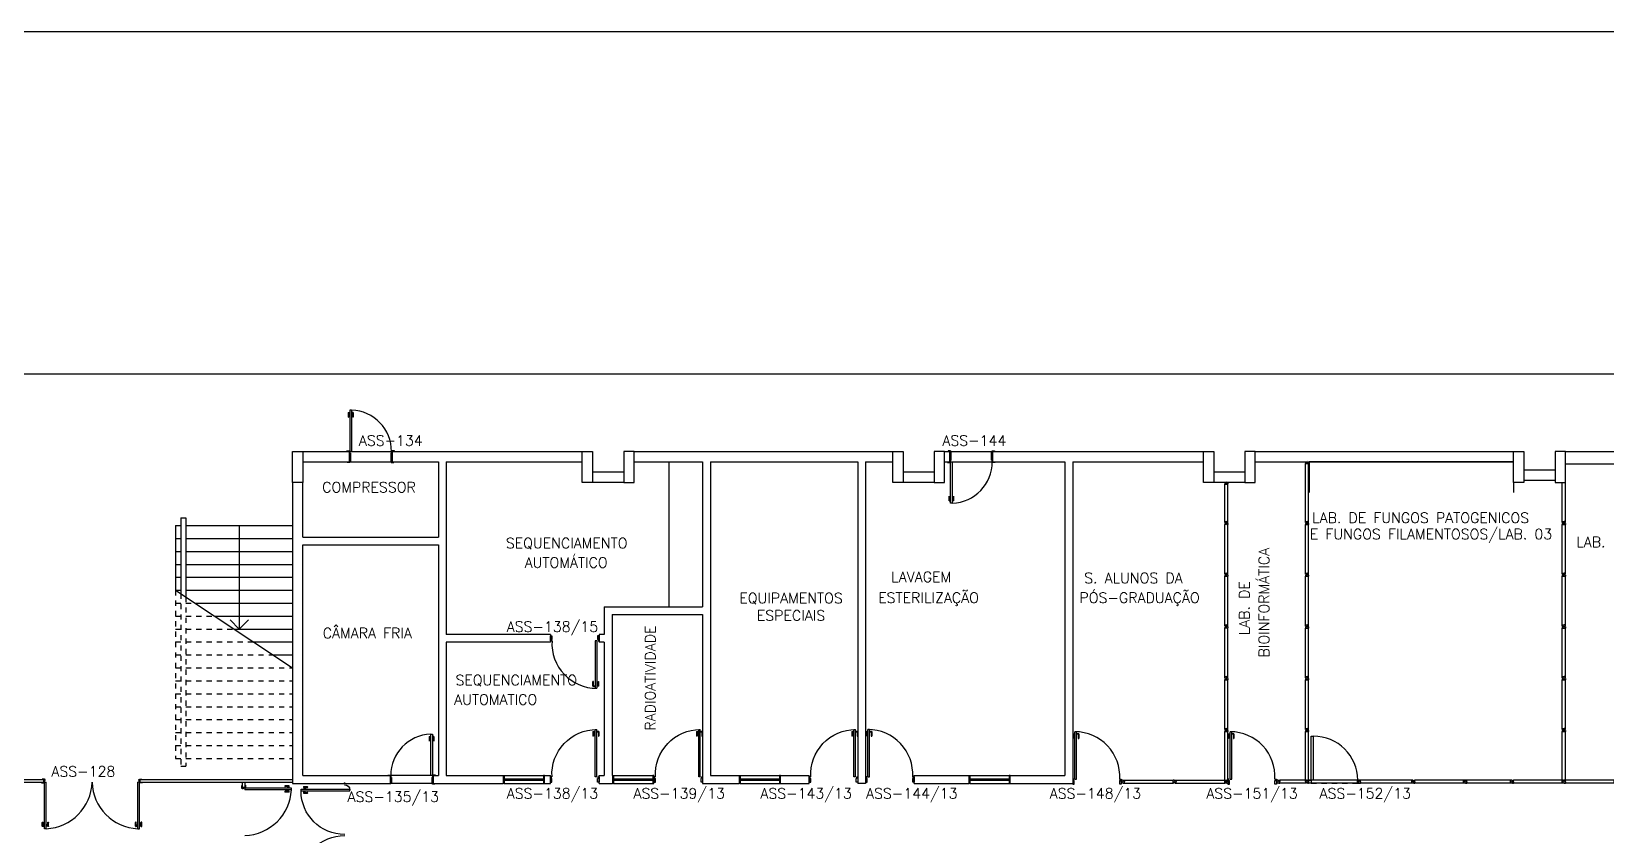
# Model space of a CAD drawing. Extents: x -248 to -11, y 347 to 447.
# Drawn here: x -107.3 to -76.88, y 372.03 to 387.57 of the extents above; entities that cross this region are included whole.
import ezdxf
from ezdxf.enums import TextEntityAlignment as Align

# ---------------------------------------------------------------- set-up
doc = ezdxf.new("R2010")
doc.units = 0
doc.header["$LTSCALE"] = 0.02
doc.header["$MEASUREMENT"] = 0
doc.linetypes.add('DASHEDX2', pattern=[38.1, 25.4, -12.7])
doc.linetypes.add('HIDDEN2', pattern=[0.1875, 0.125, -0.0625])
doc.layers.get('0').update_dxf_attribs({"linetype": 'CONTINUOUS'})
for name, color, linetype in [('ALV', 2, 'CONTINUOUS'), ('BANC', 2, 'CONTINUOUS'), ('DIV', 2, 'CONTINUOUS'), ('ESC', 1, 'CONTINUOUS'), ('ESTR', 3, 'CONTINUOUS'), ('JANELA', 1, 'CONTINUOUS'), ('MARCO', 2, 'CONTINUOUS'), ('MAÇANETA', 1, 'CONTINUOUS'), ('MOBIL', 3, 'CONTINUOUS'), ('PAREDE DIV DEMOLIDA', 2, 'DASHEDX2'), ('PISO', 1, 'CONTINUOUS'), ('PORTA', 2, 'CONTINUOUS'), ('PORTAS', 2, 'CONTINUOUS'), ('SOLEIRA', 1, 'CONTINUOUS'), ('TEXTO', 2, 'CONTINUOUS'), ('TEXTO-ENDEREÇO', 2, 'CONTINUOUS')]:
    doc.layers.add(name, color=color, linetype=linetype)
doc.styles.add('UNB-100', font='simplex.shx', dxfattribs={"height": 0.2})
doc.styles.add('UNB-100-1', font='simplex.shx', dxfattribs={"height": 0.2})

# ---------------------------------------------------------------- blocks, each defined once
blk = doc.blocks.new('PILINT-SSS')
for points in [[(0.2, 0), (0.2, -0.6), (0, -0.6), (0, 0)], [(0.8, 0), (0.8, -0.6), (1, -0.6), (1, 0)], [(0.2, -8.39), (0.2, -9.39), (0, -9.39), (0, -8.39)], [(0.8, -8.39), (0.8, -9.39), (1, -9.39), (1, -8.39)]]:
    blk.add_lwpolyline(points, close=True)
blk = doc.blocks.new('DIVMT-SSS')
for p, q in [((-0.03, 0.008), (-0.03, 0.03)), ((-0.006, 0.03), (-0.03, 0.03)), ((-0.03, 0.008), (-0.02, 0.008)), ((-0.02, -0.008), (-0.02, 0.008)), ((-0.006, 0.02), (-0.006, 0.03)), ((0.006, 0.02), (-0.006, 0.02)), ((-0.005, 0), (0.005, 0)), ((0.005, 0), (-0.005, 0)), ((0, 0.005), (0, -0.005)), ((0, -0.005), (0, 0.005)), ((0.006, 0.03), (0.03, 0.03)), ((0.006, 0.02), (0.006, 0.03)), ((0.03, 0.008), (0.02, 0.008)), ((0.02, -0.008), (0.02, 0.008)), ((0.03, 0.008), (0.03, 0.03)), ((-0.03, -0.008), (-0.03, -0.03)), ((-0.03, -0.008), (-0.02, -0.008)), ((-0.03, -0.03), (-0.03, -0.97)), ((-0.03, -0.03), (-0.009, -0.03)), ((0.03, -0.03), (-0.03, -0.03)), ((-0.03, -0.03), (-0.006, -0.03)), ((-0.009, -0.03), (-0.027, -0.03)), ((-0.006, -0.02), (-0.006, -0.03)), ((-0.006, -0.02), (0.006, -0.02)), ((-0.006, -0.02), (-0.006, -0.03)), ((0.006, -0.02), (-0.006, -0.02)), ((0.005, -0.03), (-0.005, -0.03)), ((0.006, -0.02), (0.006, -0.03)), ((0.006, -0.02), (0.006, -0.03)), ((0.03, -0.03), (0.006, -0.03)), ((0.03, -0.008), (0.02, -0.008)), ((0.03, -0.008), (0.03, -0.03)), ((0.03, -0.03), (0.03, -0.97)), ((0.03, -0.97), (-0.03, -0.97)), ((-0.006, -0.98), (-0.006, -0.97)), ((-0.006, -0.98), (0.006, -0.98)), ((0.006, -1.001), (-0.006, -1.001)), ((0.005, -0.97), (-0.005, -0.97)), ((0, -0.994), (0, -1.007)), ((0, -1.02), (0, -1.021)), ((0.006, -0.98), (0.006, -0.97))]:
    blk.add_line(p, q)
blk = doc.blocks.new('MACANETA-SSS')
at = {"layer": 'MAÇANETA'}
for p, q in [((-0.077, 0.052), (-0.077, 0.12)), ((-0.059, 0.052), (-0.059, 0.12)), ((-0.059, 0.075), (-0.036, 0.075)), ((-0.059, 0.052), (-0.036, 0.052)), ((-0.036, 0.044), (-0.036, 0.084)), ((-0.036, 0.084), (-0.03, 0.084)), ((-0.036, 0.044), (-0.03, 0.044)), ((0.006, 0.084), (0, 0.084)), ((0.006, 0.044), (0, 0.044)), ((0.006, 0.044), (0.006, 0.084)), ((0.029, 0.075), (0.006, 0.075)), ((0.029, 0.052), (0.006, 0.052)), ((0.029, 0.052), (0.029, 0.12)), ((0.047, 0.052), (0.047, 0.12))]:
    blk.add_line(p, q, dxfattribs=at)
for centre, start, end in [((-0.068, 0.12), 90, 180), ((-0.068, 0.052), 180, 270), ((-0.068, 0.12), 0, 90), ((-0.068, 0.052), 270, 0), ((0.038, 0.12), 90, 180), ((0.038, 0.052), 180, 270), ((0.038, 0.12), 0, 90), ((0.038, 0.052), 270, 0)]:
    blk.add_arc(centre, 0.00874, start, end, dxfattribs=at)
blk = doc.blocks.new('PDV2E-SSS')
at = {"layer": 'DIV'}
for p, q in [((0.034, 0.925), (0.034, 0.835)), ((0.034, 0.925), (0.074, 0.925)), ((0.044, 0.915), (0.044, 0.835)), ((0.044, 0.915), (0.074, 0.915)), ((0.076, 0.05), (0.076, 0.965)), ((0.106, 0.965), (0.076, 0.965)), ((0.106, 0.05), (0.106, 0.965)), ((0.148, 0.925), (0.108, 0.925)), ((0.138, 0.915), (0.108, 0.915)), ((0.138, 0.915), (0.138, 0.835)), ((0.148, 0.925), (0.148, 0.835)), ((0.044, 0.835), (0.034, 0.835)), ((0.138, 0.835), (0.148, 0.835)), ((0.031, 0.05), (0.031, -0.05)), ((0.051, 0.05), (0.031, 0.05)), ((0.051, 0.02), (0.051, 0.05)), ((0.051, 0.02), (0.061, 0.02)), ((0.061, -0.05), (0.061, 0.02)), ((0.076, 0.05), (0.106, 0.05)), ((0.95, 0.02), (0.94, 0.02)), ((0.94, -0.05), (0.94, 0.02)), ((0.95, 0.02), (0.95, 0.05)), ((0.95, 0.05), (0.97, 0.05)), ((0.97, 0.05), (0.97, 0.035)), ((0.97, 0.035), (0.97, -0.035)), ((0.031, -0.05), (0.061, -0.05)), ((0.97, -0.05), (0.94, -0.05)), ((0.97, -0.035), (0.97, -0.05))]:
    blk.add_line(p, q, dxfattribs=at)
at = {"layer": 'DIV', "color": 1}
blk.add_arc((0.076, 0.1), 0.865, 356.6786, 90, dxfattribs=at)
blk = doc.blocks.new('PDVDP-SSS')
for p, q in [((0.112, 0.84), (0.112, -0.1)), ((0.147, 0.84), (0.112, 0.84)), ((0.147, 0.84), (0.147, -0.1)), ((1.853, 0.84), (1.888, 0.84)), ((1.853, 0.84), (1.853, -0.1)), ((1.888, 0.84), (1.888, -0.1)), ((0.009, 0), (-0.009, 0)), ((0, -0.012), (0, 0.01)), ((0.147, -0.1), (0.112, -0.1))]:
    blk.add_line(p, q)
at = {"color": 1}
for centre, radius, start, end in [((0.148, -0.002), 0.843, 0, 90), ((1.853, -0.002), 0.843, 90, 180), ((0.131, 0), 0.101, 180, 270), ((1.87, 0), 0.101, 270, 0)]:
    blk.add_arc(centre, radius, start, end, dxfattribs=at)
blk = doc.blocks.new('MTT-SSS')
for p, q in [((-0.008, 0.03), (-0.03, 0.03)), ((-0.03, 0.03), (-0.03, 0.006)), ((-0.0185, 0.006), (-0.03, 0.006)), ((-0.0185, -0.006), (-0.0185, 0.006)), ((-0.008, 0.03), (-0.008, 0.02)), ((-0.008, 0.02), (0.008, 0.02)), ((-0.0051, 0), (0.0051, 0)), ((0, -0.0051), (0, 0.0051)), ((0.008, 0.03), (0.03, 0.03)), ((0.008, 0.03), (0.008, 0.02)), ((0.0205, -0.006), (0.0205, 0.006)), ((0.0205, 0.006), (0.03, 0.006)), ((0.03, 0.006), (0.03, 0.03)), ((-0.03, -0.03), (-0.03, -0.006)), ((-0.0185, -0.006), (-0.03, -0.006)), ((-0.008, -0.03), (-0.03, -0.03)), ((-0.008, -0.02), (0.008, -0.02)), ((-0.008, -0.03), (-0.008, -0.02)), ((0.008, -0.03), (0.008, -0.02)), ((0.008, -0.03), (0.03, -0.03)), ((0.0205, -0.006), (0.03, -0.006)), ((0.03, -0.006), (0.03, -0.03))]:
    blk.add_line(p, q)
blk = doc.blocks.new('DIV-SSS')
for p, q in [((-0.005, 0), (0.005, 0)), ((0, 0.005), (0, -0.005)), ((-0.03, -0.03), (-0.03, -0.97)), ((0.03, -0.03), (-0.03, -0.03)), ((-0.03, -0.03), (-0.009, -0.03)), ((-0.009, -0.03), (-0.027, -0.03)), ((-0.006, -0.02), (0.006, -0.02)), ((-0.006, -0.02), (-0.006, -0.03)), ((-0.005, -0.022), (0.005, -0.022)), ((-0.005, -0.022), (-0.005, -0.029)), ((0.005, -0.029), (-0.005, -0.029)), ((0.005, -0.03), (-0.005, -0.03)), ((0.005, -0.022), (0.005, -0.029)), ((0.006, -0.02), (0.006, -0.03)), ((0.03, -0.03), (0.03, -0.97)), ((0.03, -0.97), (-0.03, -0.97)), ((0.007, -0.999), (-0.007, -0.999)), ((-0.006, -0.98), (-0.006, -0.97)), ((-0.006, -0.98), (0.006, -0.98)), ((0.005, -0.97), (-0.005, -0.97)), ((0, -0.991), (0, -1.006)), ((0.006, -0.98), (0.006, -0.97))]:
    blk.add_line(p, q)
blk = doc.blocks.new('MTINI-SSS')
for p, q in [((-0.03, 0.008), (-0.03, 0.028)), ((-0.03, 0.028), (-0.008, 0.028)), ((-0.03, 0.008), (-0.02, 0.008)), ((-0.02, 0), (-0.02, 0.008)), ((-0.001, 0), (-0.02, 0)), ((-0.008, 0.019), (-0.008, 0.028)), ((0.008, 0.019), (-0.008, 0.019)), ((0.005, 0), (-0.005, 0)), ((0.02, 0), (-0.001, 0)), ((0, -0.005), (0, 0.005)), ((0.008, 0.019), (0.008, 0.028)), ((0.03, 0.028), (0.008, 0.028)), ((0.03, 0.008), (0.02, 0.008)), ((0.02, 0), (0.02, 0.008)), ((0.03, 0.008), (0.03, 0.028))]:
    blk.add_line(p, q)
blk = doc.blocks.new('ESCASS-SSN')
at = {"layer": 'ESC'}
for p, q in [((-0.6, -1.738), (-0.6, -3.271)), ((-0.5, -1.738), (-0.6, -1.738)), ((-0.5, -1.738), (-0.5, -3.204)), ((-2.66, -1.888), (-2.66, -4.249)), ((-0.6, -1.888), (-2.66, -1.888)), ((-0.4, -1.888), (-0.5, -1.888)), ((-0.4, -1.888), (-0.4, -3.138)), ((-0.6, -2.138), (-2.66, -2.138)), ((-0.6, -2.388), (-2.66, -2.388)), ((-0.4, -2.138), (-0.5, -2.138)), ((-0.4, -2.388), (-0.5, -2.388)), ((-0.6, -2.638), (-2.66, -2.638)), ((-0.4, -2.638), (-0.5, -2.638)), ((-0.6, -2.888), (-2.66, -2.888)), ((-0.4, -2.888), (-0.5, -2.888)), ((-0.4, -3.138), (-2.66, -4.638)), ((-0.6, -3.138), (-2.66, -3.138)), ((-0.4, -3.138), (-0.5, -3.138)), ((-0.777, -3.388), (-2.66, -3.388)), ((-1.153, -3.638), (-2.66, -3.638)), ((-1.53, -3.888), (-2.66, -3.888)), ((-1.907, -4.138), (-2.66, -4.138)), ((-2.283, -4.388), (-2.66, -4.388))]:
    blk.add_line(p, q, dxfattribs=at)
at = {"layer": 'ESC', "linetype": 'HIDDEN2'}
for p, q in [((-0.6, -3.271), (-0.6, -6.538)), ((-0.5, -3.204), (-0.5, -6.538)), ((-0.4, -3.138), (-0.4, -6.388)), ((-0.6, -3.638), (-1.153, -3.638)), ((-0.6, -3.388), (-0.777, -3.388)), ((-0.4, -3.388), (-0.5, -3.388)), ((-0.4, -3.638), (-0.5, -3.638)), ((-0.6, -3.888), (-1.53, -3.888)), ((-0.4, -3.888), (-0.5, -3.888)), ((-0.6, -4.138), (-1.907, -4.138)), ((-0.4, -4.138), (-0.5, -4.138)), ((-2.66, -4.268), (-2.66, -6.388)), ((-0.6, -4.388), (-2.283, -4.388)), ((-0.4, -4.388), (-0.5, -4.388)), ((-0.6, -4.638), (-2.66, -4.638)), ((-0.4, -4.638), (-0.5, -4.638)), ((-0.6, -4.888), (-2.66, -4.888)), ((-0.6, -5.138), (-2.66, -5.138)), ((-0.4, -4.888), (-0.5, -4.888)), ((-0.4, -5.138), (-0.5, -5.138)), ((-0.6, -5.388), (-2.66, -5.388)), ((-0.4, -5.388), (-0.5, -5.388)), ((-0.6, -5.638), (-2.66, -5.638)), ((-0.4, -5.638), (-0.5, -5.638)), ((-0.6, -5.888), (-2.66, -5.888)), ((-0.4, -5.888), (-0.5, -5.888)), ((-0.6, -6.138), (-2.66, -6.138)), ((-0.6, -6.388), (-2.66, -6.388)), ((-0.4, -6.138), (-0.5, -6.138)), ((-0.4, -6.388), (-0.5, -6.388)), ((-0.5, -6.538), (-0.6, -6.538))]:
    blk.add_line(p, q, dxfattribs=at)
blk = doc.blocks.new('ESCASSN-SSN')
at = {"layer": 'ALV', "xscale": -1}
blk.add_blockref('ESCASS-SSN', (0, 0), dxfattribs=at)

msp = doc.modelspace()

# ---------------------------------------------------------------- linework, layer by layer
msp.add_line((-81.634, 373.043), (-81.634, 373.043))
at = {"layer": 'ALV'}
for p, q in [((-102.066, 379.453), (-101.171, 379.453)), ((-101.171, 379.453), (-101.171, 379.253)), ((-100.341, 379.453), (-96.666, 379.453)), ((-100.341, 379.453), (-100.341, 379.253)), ((-95.666, 379.453), (-90.675, 379.453)), ((-89.666, 379.453), (-89.566, 379.453)), ((-89.566, 379.253), (-89.566, 379.453)), ((-88.736, 379.453), (-84.675, 379.453)), ((-88.736, 379.253), (-88.736, 379.453)), ((-83.666, 379.453), (-78.675, 379.453)), ((-77.666, 379.453), (-72.666, 379.453)), ((-102.063, 379.253), (-101.171, 379.253)), ((-100.341, 379.253), (-99.446, 379.253)), ((-99.446, 379.253), (-99.446, 377.798)), ((-99.296, 379.253), (-99.296, 375.917)), ((-99.296, 379.253), (-96.675, 379.253)), ((-95.666, 379.253), (-94.342, 379.253)), ((-94.342, 379.253), (-94.342, 376.453)), ((-94.192, 379.253), (-94.192, 373.191)), ((-94.192, 379.253), (-91.342, 379.253)), ((-91.342, 379.253), (-91.342, 373.041)), ((-91.192, 379.253), (-91.192, 373.041)), ((-91.192, 379.253), (-90.666, 379.253)), ((-89.666, 379.253), (-89.566, 379.253)), ((-88.736, 379.253), (-87.343, 379.253)), ((-87.343, 379.253), (-87.343, 373.191)), ((-87.193, 379.253), (-87.193, 373.041)), ((-87.193, 379.253), (-84.666, 379.253)), ((-83.666, 379.253), (-78.675, 379.253)), ((-77.875, 379.093), (-78.475, 379.093)), ((-77.666, 379.213), (-72.666, 379.213)), ((-102.263, 378.851), (-102.263, 373.041)), ((-102.066, 377.798), (-102.066, 378.851)), ((-95.866, 379.053), (-96.466, 379.053)), ((-95.866, 378.853), (-96.466, 378.853)), ((-89.866, 379.053), (-90.466, 379.053)), ((-89.866, 378.853), (-90.466, 378.853)), ((-83.866, 379.053), (-84.466, 379.053)), ((-83.866, 378.853), (-84.466, 378.853)), ((-77.875, 378.893), (-78.475, 378.893)), ((-102.066, 377.798), (-99.446, 377.798)), ((-102.066, 373.191), (-102.066, 377.648)), ((-102.066, 377.648), (-99.446, 377.648)), ((-99.446, 377.648), (-99.446, 373.191)), ((-96.241, 376.453), (-96.241, 375.917)), ((-96.241, 376.453), (-94.342, 376.453)), ((-96.091, 376.303), (-96.091, 373.191)), ((-96.091, 376.303), (-94.342, 376.303)), ((-94.342, 376.303), (-94.342, 373.041)), ((-97.281, 375.917), (-99.296, 375.917)), ((-99.296, 375.767), (-99.296, 373.191)), ((-97.281, 375.767), (-99.296, 375.767)), ((-97.281, 375.917), (-97.281, 375.767)), ((-96.241, 375.917), (-96.341, 375.917)), ((-96.341, 375.917), (-96.341, 375.767)), ((-96.241, 375.767), (-96.341, 375.767)), ((-96.241, 375.767), (-96.241, 373.191)), ((-102.263, 373.041), (-102.066, 373.041)), ((-102.066, 373.191), (-100.376, 373.191)), ((-102.066, 373.041), (-100.376, 373.041)), ((-100.376, 373.191), (-100.376, 373.041)), ((-99.546, 373.191), (-99.446, 373.191)), ((-99.546, 373.191), (-99.546, 373.041)), ((-99.546, 373.041), (-98.197, 373.041)), ((-99.296, 373.191), (-98.197, 373.191)), ((-98.197, 373.191), (-98.197, 373.041)), ((-97.397, 373.041), (-97.397, 373.191)), ((-97.397, 373.191), (-97.281, 373.191)), ((-97.397, 373.041), (-97.281, 373.041)), ((-97.281, 373.041), (-97.281, 373.191)), ((-96.341, 373.041), (-96.341, 373.191)), ((-96.341, 373.191), (-96.241, 373.191)), ((-96.341, 373.041), (-96.081, 373.041)), ((-96.091, 373.191), (-96.081, 373.191)), ((-96.081, 373.191), (-96.081, 373.041)), ((-95.281, 373.041), (-95.281, 373.191)), ((-95.281, 373.041), (-95.281, 373.191)), ((-94.342, 373.041), (-93.636, 373.041)), ((-94.192, 373.191), (-93.636, 373.191)), ((-93.636, 373.191), (-93.636, 373.041)), ((-92.836, 373.041), (-92.836, 373.191)), ((-92.836, 373.191), (-92.281, 373.191)), ((-92.836, 373.041), (-92.281, 373.041)), ((-92.281, 373.041), (-92.281, 373.191)), ((-92.281, 373.041), (-92.281, 373.191)), ((-91.192, 373.041), (-91.342, 373.041)), ((-90.252, 373.191), (-89.198, 373.191)), ((-90.252, 373.041), (-90.252, 373.191)), ((-90.252, 373.041), (-89.198, 373.041)), ((-89.198, 373.191), (-89.198, 373.041)), ((-88.398, 373.041), (-88.398, 373.191)), ((-88.398, 373.191), (-87.343, 373.191)), ((-88.398, 373.041), (-87.193, 373.041))]:
    msp.add_line(p, q, dxfattribs=at)
at = {"layer": 'BANC', "color": 2}
msp.add_line((-94.992, 379.253), (-94.992, 376.453), dxfattribs=at)
at = {"layer": 'DIV'}
for p, q in [((-82.695, 379.223), (-82.635, 379.223)), ((-82.695, 378.102), (-82.695, 379.223)), ((-82.671, 379.253), (-82.659, 379.253)), ((-82.659, 379.232), (-82.671, 379.232)), ((-82.671, 379.232), (-82.671, 379.223)), ((-82.67, 379.223), (-82.66, 379.223)), ((-82.665, 379.272), (-82.665, 379.274)), ((-82.665, 379.246), (-82.665, 379.26)), ((-82.659, 379.232), (-82.659, 379.223)), ((-82.635, 378.102), (-82.635, 379.223)), ((-84.254, 378.822), (-84.194, 378.822)), ((-84.254, 378.102), (-84.254, 378.822)), ((-84.23, 378.853), (-84.218, 378.853)), ((-84.218, 378.832), (-84.23, 378.832)), ((-84.23, 378.832), (-84.23, 378.822)), ((-84.229, 378.822), (-84.219, 378.822)), ((-84.224, 378.872), (-84.224, 378.873)), ((-84.224, 378.846), (-84.224, 378.86)), ((-84.218, 378.832), (-84.218, 378.822)), ((-84.194, 378.102), (-84.194, 378.822)), ((-77.735, 378.102), (-77.735, 378.853)), ((-77.675, 378.102), (-77.675, 378.853)), ((-84.254, 378.102), (-84.23, 378.102)), ((-84.254, 378.08), (-84.254, 378.102)), ((-84.254, 378.102), (-84.194, 378.102)), ((-84.254, 378.08), (-84.244, 378.08)), ((-84.254, 378.064), (-84.244, 378.064)), ((-84.254, 378.064), (-84.254, 378.042)), ((-84.254, 377.103), (-84.254, 378.042)), ((-84.23, 378.042), (-84.254, 378.042)), ((-84.244, 378.08), (-84.244, 378.064)), ((-84.23, 378.093), (-84.23, 378.102)), ((-84.23, 378.093), (-84.23, 378.102)), ((-84.23, 378.093), (-84.218, 378.093)), ((-84.218, 378.093), (-84.23, 378.093)), ((-84.23, 378.052), (-84.218, 378.052)), ((-84.23, 378.052), (-84.23, 378.042)), ((-84.229, 378.102), (-84.219, 378.102)), ((-84.229, 378.072), (-84.219, 378.072)), ((-84.219, 378.072), (-84.229, 378.072)), ((-84.224, 378.078), (-84.224, 378.067)), ((-84.224, 378.067), (-84.224, 378.078)), ((-84.218, 378.093), (-84.218, 378.102)), ((-84.194, 378.102), (-84.218, 378.102)), ((-84.218, 378.093), (-84.218, 378.102)), ((-84.218, 378.052), (-84.218, 378.042)), ((-84.218, 378.042), (-84.194, 378.042)), ((-84.215, 378.102), (-84.197, 378.102)), ((-84.194, 378.102), (-84.215, 378.102)), ((-84.194, 378.08), (-84.204, 378.08)), ((-84.204, 378.08), (-84.204, 378.064)), ((-84.194, 378.064), (-84.204, 378.064)), ((-84.194, 378.08), (-84.194, 378.102)), ((-84.194, 378.064), (-84.194, 378.042)), ((-84.194, 377.103), (-84.194, 378.042)), ((-82.695, 378.102), (-82.671, 378.102)), ((-82.695, 378.08), (-82.695, 378.102)), ((-82.695, 378.102), (-82.635, 378.102)), ((-82.695, 378.08), (-82.685, 378.08)), ((-82.695, 378.064), (-82.685, 378.064)), ((-82.695, 378.064), (-82.695, 378.042)), ((-82.671, 378.042), (-82.695, 378.042)), ((-82.685, 378.08), (-82.685, 378.064)), ((-82.671, 378.093), (-82.671, 378.102)), ((-82.671, 378.093), (-82.671, 378.102)), ((-82.671, 378.093), (-82.659, 378.093)), ((-82.659, 378.093), (-82.671, 378.093)), ((-82.671, 378.052), (-82.659, 378.052)), ((-82.671, 378.052), (-82.671, 378.042)), ((-82.67, 378.102), (-82.66, 378.102)), ((-82.67, 378.072), (-82.66, 378.072)), ((-82.66, 378.072), (-82.67, 378.072)), ((-82.665, 378.078), (-82.665, 378.067)), ((-82.665, 378.067), (-82.665, 378.078)), ((-82.659, 378.093), (-82.659, 378.102)), ((-82.635, 378.102), (-82.659, 378.102)), ((-82.659, 378.093), (-82.659, 378.102)), ((-82.659, 378.052), (-82.659, 378.042)), ((-82.659, 378.042), (-82.635, 378.042)), ((-82.656, 378.102), (-82.638, 378.102)), ((-82.635, 378.102), (-82.656, 378.102)), ((-82.635, 378.08), (-82.645, 378.08)), ((-82.645, 378.08), (-82.645, 378.064)), ((-82.635, 378.064), (-82.645, 378.064)), ((-82.635, 378.08), (-82.635, 378.102)), ((-82.635, 378.064), (-82.635, 378.042)), ((-77.735, 378.102), (-77.711, 378.102)), ((-77.735, 378.08), (-77.735, 378.102)), ((-77.735, 378.102), (-77.675, 378.102)), ((-77.735, 378.08), (-77.725, 378.08)), ((-77.735, 378.064), (-77.725, 378.064)), ((-77.735, 378.064), (-77.735, 378.042)), ((-77.711, 378.042), (-77.735, 378.042)), ((-77.725, 378.08), (-77.725, 378.064)), ((-77.711, 378.093), (-77.711, 378.102)), ((-77.711, 378.093), (-77.711, 378.102)), ((-77.711, 378.093), (-77.699, 378.093)), ((-77.699, 378.093), (-77.711, 378.093)), ((-77.711, 378.052), (-77.699, 378.052)), ((-77.711, 378.052), (-77.711, 378.042)), ((-77.71, 378.102), (-77.7, 378.102)), ((-77.71, 378.072), (-77.7, 378.072)), ((-77.7, 378.072), (-77.71, 378.072)), ((-77.705, 378.078), (-77.705, 378.067)), ((-77.705, 378.067), (-77.705, 378.078)), ((-77.699, 378.093), (-77.699, 378.102)), ((-77.675, 378.102), (-77.699, 378.102)), ((-77.699, 378.093), (-77.699, 378.102)), ((-77.699, 378.052), (-77.699, 378.042)), ((-77.699, 378.042), (-77.675, 378.042)), ((-77.696, 378.102), (-77.678, 378.102)), ((-77.675, 378.102), (-77.696, 378.102)), ((-77.675, 378.08), (-77.685, 378.08)), ((-77.685, 378.08), (-77.685, 378.064)), ((-77.675, 378.064), (-77.685, 378.064)), ((-77.675, 378.08), (-77.675, 378.102)), ((-77.675, 378.064), (-77.675, 378.042)), ((-84.254, 377.103), (-84.23, 377.103)), ((-84.254, 377.081), (-84.254, 377.103)), ((-84.254, 377.103), (-84.194, 377.103)), ((-84.254, 377.081), (-84.244, 377.081)), ((-84.254, 377.065), (-84.244, 377.065)), ((-84.254, 377.065), (-84.254, 377.043)), ((-84.23, 377.043), (-84.254, 377.043)), ((-84.244, 377.081), (-84.244, 377.065)), ((-84.23, 377.094), (-84.23, 377.103)), ((-84.23, 377.094), (-84.23, 377.103)), ((-84.23, 377.094), (-84.218, 377.094)), ((-84.218, 377.094), (-84.23, 377.094)), ((-84.23, 377.053), (-84.218, 377.053)), ((-84.23, 377.053), (-84.23, 377.043)), ((-84.229, 377.103), (-84.219, 377.103)), ((-84.229, 377.073), (-84.219, 377.073)), ((-84.219, 377.073), (-84.229, 377.073)), ((-84.224, 377.078), (-84.224, 377.068)), ((-84.224, 377.068), (-84.224, 377.078)), ((-84.218, 377.094), (-84.218, 377.103)), ((-84.194, 377.103), (-84.218, 377.103)), ((-84.218, 377.094), (-84.218, 377.103)), ((-84.218, 377.053), (-84.218, 377.043)), ((-84.218, 377.043), (-84.194, 377.043)), ((-84.215, 377.103), (-84.197, 377.103)), ((-84.194, 377.103), (-84.215, 377.103)), ((-84.194, 377.081), (-84.204, 377.081)), ((-84.204, 377.081), (-84.204, 377.065)), ((-84.194, 377.065), (-84.204, 377.065)), ((-84.194, 377.081), (-84.194, 377.103)), ((-84.194, 377.065), (-84.194, 377.043)), ((-108.066, 373.113), (-107.066, 373.113)), ((-108.066, 373.063), (-107.066, 373.063)), ((-107.066, 373.063), (-107.066, 373.113)), ((-105.206, 373.113), (-102.263, 373.113)), ((-105.206, 373.063), (-105.206, 373.113)), ((-105.206, 373.063), (-102.263, 373.063)), ((-103.234, 373.063), (-103.234, 372.963)), ((-103.184, 373.063), (-103.184, 372.963)), ((-83.194, 373.043), (-83.194, 373.103)), ((-82.695, 373.103), (-83.194, 373.103)), ((-82.695, 373.043), (-83.194, 373.043)), ((-80.641, 373.103), (-81.634, 373.103)), ((-80.641, 373.043), (-81.634, 373.043)), ((-80.641, 373.103), (-80.641, 373.082)), ((-80.641, 373.043), (-80.641, 373.103)), ((-80.619, 373.103), (-80.641, 373.103)), ((-80.641, 373.103), (-80.641, 373.079)), ((-80.641, 373.082), (-80.641, 373.1)), ((-80.632, 373.079), (-80.641, 373.079)), ((-80.632, 373.079), (-80.641, 373.079)), ((-80.641, 373.068), (-80.641, 373.078)), ((-80.632, 373.067), (-80.641, 373.067)), ((-80.641, 373.043), (-80.641, 373.067)), ((-80.632, 373.067), (-80.641, 373.067)), ((-80.619, 373.043), (-80.641, 373.043)), ((-80.632, 373.079), (-80.632, 373.067)), ((-80.632, 373.067), (-80.632, 373.079)), ((-80.619, 373.103), (-80.619, 373.093)), ((-80.619, 373.093), (-80.603, 373.093)), ((-80.619, 373.043), (-80.619, 373.053)), ((-80.619, 373.053), (-80.603, 373.053)), ((-80.606, 373.073), (-80.616, 373.073)), ((-80.616, 373.073), (-80.606, 373.073)), ((-80.611, 373.078), (-80.611, 373.068)), ((-80.611, 373.068), (-80.611, 373.078)), ((-80.603, 373.103), (-80.581, 373.103)), ((-80.603, 373.103), (-80.603, 373.093)), ((-80.603, 373.043), (-80.603, 373.053)), ((-80.603, 373.043), (-80.581, 373.043)), ((-80.591, 373.079), (-80.581, 373.079)), ((-80.591, 373.067), (-80.591, 373.079)), ((-80.591, 373.067), (-80.581, 373.067)), ((-80.581, 373.079), (-80.581, 373.103)), ((-80.581, 373.067), (-80.581, 373.043)), ((-78.735, 373.103), (-79.635, 373.103)), ((-78.735, 373.043), (-79.635, 373.043)), ((-78.735, 373.103), (-78.735, 373.082)), ((-78.735, 373.043), (-78.735, 373.103)), ((-78.713, 373.103), (-78.735, 373.103)), ((-78.735, 373.103), (-78.735, 373.079)), ((-78.735, 373.082), (-78.735, 373.1)), ((-78.726, 373.079), (-78.735, 373.079)), ((-78.726, 373.079), (-78.735, 373.079)), ((-78.735, 373.068), (-78.735, 373.078)), ((-78.726, 373.067), (-78.735, 373.067)), ((-78.735, 373.043), (-78.735, 373.067)), ((-78.726, 373.067), (-78.735, 373.067)), ((-78.713, 373.043), (-78.735, 373.043)), ((-78.726, 373.079), (-78.726, 373.067)), ((-78.726, 373.067), (-78.726, 373.079)), ((-78.713, 373.103), (-78.713, 373.093)), ((-78.713, 373.093), (-78.697, 373.093)), ((-78.713, 373.043), (-78.713, 373.053)), ((-78.713, 373.053), (-78.697, 373.053)), ((-78.7, 373.073), (-78.71, 373.073)), ((-78.71, 373.073), (-78.7, 373.073)), ((-78.705, 373.078), (-78.705, 373.068)), ((-78.705, 373.068), (-78.705, 373.078)), ((-78.697, 373.103), (-78.675, 373.103)), ((-78.697, 373.103), (-78.697, 373.093)), ((-78.697, 373.043), (-78.697, 373.053)), ((-78.697, 373.043), (-78.675, 373.043)), ((-78.685, 373.079), (-78.675, 373.079)), ((-78.685, 373.067), (-78.685, 373.079)), ((-78.685, 373.067), (-78.675, 373.067)), ((-78.675, 373.079), (-78.675, 373.103)), ((-78.675, 373.067), (-78.675, 373.043)), ((-103.184, 372.963), (-103.234, 372.963))]:
    msp.add_line(p, q, dxfattribs=at)
at = {"layer": 'ESC'}
for p, q in [((-103.293, 378.021), (-103.293, 376.021)), ((-103.293, 376.021), (-103.47, 376.198)), ((-103.293, 376.021), (-103.116, 376.198))]:
    msp.add_line(p, q, dxfattribs=at)
at = {"layer": 'ESTR'}
msp.add_lwpolyline([(-102.063, 379.451), (-102.063, 378.851), (-102.263, 378.851), (-102.263, 379.451)], close=True, dxfattribs=at)
at = {"layer": 'JANELA', "color": 3}
for p, q in [((-98.197, 373.191), (-98.177, 373.191)), ((-98.177, 373.041), (-98.197, 373.041)), ((-98.177, 373.191), (-98.177, 373.041)), ((-98.177, 373.131), (-97.417, 373.131)), ((-98.177, 373.101), (-97.417, 373.101)), ((-97.397, 373.191), (-97.417, 373.191)), ((-97.417, 373.191), (-97.417, 373.041)), ((-97.417, 373.041), (-97.397, 373.041)), ((-96.081, 373.191), (-96.061, 373.191)), ((-96.061, 373.041), (-96.081, 373.041)), ((-96.061, 373.191), (-96.061, 373.041)), ((-96.061, 373.131), (-95.301, 373.131)), ((-96.061, 373.101), (-95.301, 373.101)), ((-95.281, 373.191), (-95.301, 373.191)), ((-95.301, 373.191), (-95.301, 373.041)), ((-95.301, 373.041), (-95.281, 373.041)), ((-93.636, 373.191), (-93.616, 373.191)), ((-93.616, 373.041), (-93.636, 373.041)), ((-93.616, 373.191), (-93.616, 373.041)), ((-93.616, 373.131), (-92.856, 373.131)), ((-93.616, 373.101), (-92.856, 373.101)), ((-92.836, 373.191), (-92.856, 373.191)), ((-92.856, 373.191), (-92.856, 373.041)), ((-92.856, 373.041), (-92.836, 373.041)), ((-89.198, 373.191), (-89.178, 373.191)), ((-89.178, 373.041), (-89.198, 373.041)), ((-89.178, 373.191), (-89.178, 373.041)), ((-89.178, 373.131), (-88.418, 373.131)), ((-89.178, 373.101), (-88.418, 373.101)), ((-88.398, 373.191), (-88.418, 373.191)), ((-88.418, 373.191), (-88.418, 373.041)), ((-88.418, 373.041), (-88.398, 373.041))]:
    msp.add_line(p, q, dxfattribs=at)
at = {"layer": 'JANELA'}
for p, q in [((-98.177, 373.191), (-97.417, 373.191)), ((-98.177, 373.041), (-97.417, 373.041)), ((-96.061, 373.191), (-95.301, 373.191)), ((-96.061, 373.041), (-95.301, 373.041)), ((-93.616, 373.191), (-92.856, 373.191)), ((-93.616, 373.041), (-92.856, 373.041)), ((-89.178, 373.191), (-88.418, 373.191)), ((-89.178, 373.041), (-88.418, 373.041))]:
    msp.add_line(p, q, dxfattribs=at)
at = {"layer": 'MARCO', "color": 2}
for p, q in [((-101.216, 379.453), (-101.216, 379.463)), ((-101.216, 379.463), (-101.166, 379.463)), ((-101.171, 379.453), (-101.166, 379.453)), ((-101.166, 379.463), (-101.166, 379.453)), ((-101.166, 379.453), (-101.156, 379.453)), ((-101.156, 379.453), (-101.156, 379.418)), ((-101.156, 379.418), (-101.146, 379.418)), ((-101.146, 379.418), (-101.146, 379.253)), ((-100.356, 379.418), (-100.366, 379.418)), ((-100.366, 379.418), (-100.366, 379.253)), ((-100.346, 379.453), (-100.356, 379.453)), ((-100.356, 379.453), (-100.356, 379.418)), ((-100.296, 379.463), (-100.346, 379.463)), ((-100.346, 379.463), (-100.346, 379.453)), ((-100.341, 379.453), (-100.346, 379.453)), ((-100.296, 379.453), (-100.296, 379.463)), ((-101.206, 379.243), (-101.206, 379.253)), ((-101.156, 379.243), (-101.206, 379.243)), ((-101.171, 379.253), (-101.156, 379.253)), ((-101.146, 379.253), (-101.156, 379.253)), ((-101.156, 379.253), (-101.156, 379.243)), ((-100.366, 379.253), (-100.356, 379.253)), ((-100.356, 379.253), (-100.356, 379.243)), ((-100.341, 379.253), (-100.356, 379.253)), ((-100.356, 379.243), (-100.306, 379.243)), ((-100.306, 379.243), (-100.306, 379.253))]:
    msp.add_line(p, q, dxfattribs=at)
at = {"layer": 'MARCO'}
for p, q in [((-89.551, 379.463), (-89.601, 379.463)), ((-89.601, 379.463), (-89.601, 379.453)), ((-89.566, 379.453), (-89.551, 379.453)), ((-89.551, 379.453), (-89.551, 379.463)), ((-89.541, 379.453), (-89.551, 379.453)), ((-89.541, 379.288), (-89.541, 379.453)), ((-88.761, 379.288), (-88.761, 379.453)), ((-88.761, 379.453), (-88.751, 379.453)), ((-88.751, 379.453), (-88.751, 379.463)), ((-88.751, 379.463), (-88.701, 379.463)), ((-88.736, 379.453), (-88.751, 379.453)), ((-88.701, 379.463), (-88.701, 379.453)), ((-89.611, 379.253), (-89.611, 379.243)), ((-89.611, 379.243), (-89.561, 379.243)), ((-89.566, 379.253), (-89.561, 379.253)), ((-89.561, 379.243), (-89.561, 379.253)), ((-89.561, 379.253), (-89.551, 379.253)), ((-89.551, 379.253), (-89.551, 379.288)), ((-89.551, 379.288), (-89.541, 379.288)), ((-88.751, 379.288), (-88.761, 379.288)), ((-88.751, 379.253), (-88.751, 379.288)), ((-88.741, 379.253), (-88.751, 379.253)), ((-88.741, 379.243), (-88.741, 379.253)), ((-88.736, 379.253), (-88.741, 379.253)), ((-88.691, 379.243), (-88.741, 379.243)), ((-88.691, 379.253), (-88.691, 379.243)), ((-107.111, 373.063), (-107.111, 373.053)), ((-107.111, 373.053), (-107.061, 373.053)), ((-107.051, 373.123), (-107.101, 373.123)), ((-107.101, 373.123), (-107.101, 373.113)), ((-107.066, 373.113), (-107.051, 373.113)), ((-107.066, 373.063), (-107.061, 373.063)), ((-107.061, 373.053), (-107.061, 373.063)), ((-107.061, 373.063), (-107.051, 373.063)), ((-107.051, 373.113), (-107.051, 373.123)), ((-107.041, 373.113), (-107.051, 373.113)), ((-107.051, 373.063), (-107.051, 373.098)), ((-107.051, 373.098), (-107.041, 373.098)), ((-107.041, 373.098), (-107.041, 373.113)), ((-105.231, 373.098), (-105.231, 373.113)), ((-105.231, 373.113), (-105.221, 373.113)), ((-105.221, 373.098), (-105.231, 373.098)), ((-105.221, 373.113), (-105.221, 373.123)), ((-105.221, 373.123), (-105.171, 373.123)), ((-105.206, 373.113), (-105.221, 373.113)), ((-105.221, 373.063), (-105.221, 373.098)), ((-105.211, 373.063), (-105.221, 373.063)), ((-105.211, 373.053), (-105.211, 373.063)), ((-105.206, 373.063), (-105.211, 373.063)), ((-105.161, 373.053), (-105.211, 373.053)), ((-105.171, 373.123), (-105.171, 373.113)), ((-105.161, 373.063), (-105.161, 373.053)), ((-103.244, 372.948), (-103.244, 372.998)), ((-103.244, 372.998), (-103.234, 372.998)), ((-103.184, 373.008), (-103.174, 373.008)), ((-103.174, 373.008), (-103.174, 372.958)), ((-100.421, 373.191), (-100.421, 373.201)), ((-100.421, 373.201), (-100.371, 373.201)), ((-100.411, 373.031), (-100.411, 373.041)), ((-100.361, 373.031), (-100.411, 373.031)), ((-100.376, 373.191), (-100.371, 373.191)), ((-100.376, 373.041), (-100.361, 373.041)), ((-100.371, 373.201), (-100.371, 373.191)), ((-100.371, 373.191), (-100.361, 373.191)), ((-100.361, 373.191), (-100.361, 373.156)), ((-100.361, 373.156), (-100.351, 373.156)), ((-100.351, 373.041), (-100.361, 373.041)), ((-100.361, 373.041), (-100.361, 373.031)), ((-100.351, 373.156), (-100.351, 373.041)), ((-99.561, 373.156), (-99.571, 373.156)), ((-99.571, 373.156), (-99.571, 373.041)), ((-99.571, 373.041), (-99.561, 373.041)), ((-99.551, 373.191), (-99.561, 373.191)), ((-99.561, 373.191), (-99.561, 373.156)), ((-99.561, 373.041), (-99.561, 373.031)), ((-99.546, 373.041), (-99.561, 373.041)), ((-99.561, 373.031), (-99.511, 373.031)), ((-99.501, 373.201), (-99.551, 373.201)), ((-99.551, 373.201), (-99.551, 373.191)), ((-99.546, 373.191), (-99.551, 373.191)), ((-99.511, 373.031), (-99.511, 373.041)), ((-99.501, 373.191), (-99.501, 373.201)), ((-103.234, 372.948), (-103.244, 372.948)), ((-103.234, 372.963), (-103.234, 372.948)), ((-103.234, 372.938), (-103.234, 372.948)), ((-103.219, 372.938), (-103.234, 372.938)), ((-103.184, 372.948), (-103.219, 372.948)), ((-103.219, 372.948), (-103.219, 372.938)), ((-103.184, 372.963), (-103.184, 372.958)), ((-103.174, 372.958), (-103.184, 372.958)), ((-103.184, 372.958), (-103.184, 372.948))]:
    msp.add_line(p, q, dxfattribs=at)
at = {"layer": 'MAÇANETA'}
for p, q in [((-101.186, 380.208), (-101.159, 380.208)), ((-101.186, 380.208), (-101.186, 380.118)), ((-101.186, 380.118), (-101.181, 380.118)), ((-101.181, 380.208), (-101.181, 380.118)), ((-101.181, 380.188), (-101.159, 380.188)), ((-101.159, 380.215), (-101.159, 380.18)), ((-101.159, 380.215), (-101.156, 380.215)), ((-101.159, 380.18), (-101.156, 380.18)), ((-101.118, 380.215), (-101.121, 380.215)), ((-101.118, 380.18), (-101.121, 380.18)), ((-101.118, 380.215), (-101.118, 380.18)), ((-101.091, 380.208), (-101.118, 380.208)), ((-101.096, 380.188), (-101.118, 380.188)), ((-101.096, 380.208), (-101.096, 380.118)), ((-101.091, 380.118), (-101.096, 380.118)), ((-101.091, 380.208), (-101.091, 380.118)), ((-89.581, 378.588), (-89.576, 378.588)), ((-89.581, 378.498), (-89.581, 378.588)), ((-89.581, 378.498), (-89.554, 378.498)), ((-89.576, 378.498), (-89.576, 378.588)), ((-89.576, 378.518), (-89.554, 378.518)), ((-89.554, 378.49), (-89.554, 378.525)), ((-89.554, 378.525), (-89.551, 378.525)), ((-89.554, 378.49), (-89.551, 378.49)), ((-89.513, 378.525), (-89.516, 378.525)), ((-89.513, 378.49), (-89.516, 378.49)), ((-89.513, 378.49), (-89.513, 378.525)), ((-89.491, 378.518), (-89.513, 378.518)), ((-89.486, 378.498), (-89.513, 378.498)), ((-89.486, 378.588), (-89.491, 378.588)), ((-89.491, 378.498), (-89.491, 378.588)), ((-89.486, 378.498), (-89.486, 378.588)), ((-99.626, 373.946), (-99.599, 373.946)), ((-99.626, 373.946), (-99.626, 373.856)), ((-99.621, 373.946), (-99.621, 373.856)), ((-99.621, 373.926), (-99.599, 373.926)), ((-99.599, 373.953), (-99.596, 373.953)), ((-99.599, 373.953), (-99.599, 373.918)), ((-99.599, 373.918), (-99.596, 373.918)), ((-99.558, 373.953), (-99.561, 373.953)), ((-99.558, 373.918), (-99.561, 373.918)), ((-99.558, 373.953), (-99.558, 373.918)), ((-99.531, 373.946), (-99.558, 373.946)), ((-99.536, 373.926), (-99.558, 373.926)), ((-99.536, 373.946), (-99.536, 373.856)), ((-99.531, 373.946), (-99.531, 373.856)), ((-99.626, 373.856), (-99.621, 373.856)), ((-99.531, 373.856), (-99.536, 373.856)), ((-102.053, 372.936), (-102.013, 372.936)), ((-102.053, 372.936), (-102.053, 372.93)), ((-102.053, 372.889), (-102.053, 372.895)), ((-102.053, 372.889), (-102.013, 372.889)), ((-102.045, 372.977), (-101.977, 372.977)), ((-102.045, 372.959), (-102.045, 372.936)), ((-102.045, 372.959), (-101.977, 372.959)), ((-102.045, 372.866), (-102.045, 372.889)), ((-102.045, 372.866), (-101.977, 372.866)), ((-102.045, 372.849), (-101.977, 372.849)), ((-102.021, 372.959), (-102.021, 372.936)), ((-102.021, 372.866), (-102.021, 372.889)), ((-102.013, 372.936), (-102.013, 372.93)), ((-102.013, 372.889), (-102.013, 372.895))]:
    msp.add_line(p, q, dxfattribs=at)
for centre, start, end in [((-102.045, 372.968), 90, 180), ((-102.045, 372.968), 180, 270), ((-102.045, 372.857), 90, 180), ((-102.045, 372.857), 180, 270), ((-101.977, 372.968), 360, 90), ((-101.977, 372.968), 270, 360), ((-101.977, 372.857), 360, 90), ((-101.977, 372.857), 270, 360)]:
    msp.add_arc(centre, 0.00874, start, end, dxfattribs=at)
at = {"layer": 'MOBIL'}
for p, q in [((-82.625, 379.253), (-82.625, 378.663)), ((-78.675, 379.253), (-82.625, 379.253)), ((-78.675, 378.853), (-78.675, 378.663))]:
    msp.add_line(p, q, dxfattribs=at)
at = {"layer": 'PAREDE DIV DEMOLIDA', "color": 1, "ltscale": 0.0001}
for p, q in [((-82.585, 373.043), (-81.685, 373.043)), ((-81.685, 373.103), (-82.545, 373.103))]:
    msp.add_line(p, q, dxfattribs=at)
at = {"layer": 'PISO'}
for p, q in [((-240.266, 387.567), (-12.049, 387.567)), ((-240.266, 380.953), (-12.049, 380.953))]:
    msp.add_line(p, q, dxfattribs=at)
at = {"layer": 'PORTA'}
for p, q in [((-101.156, 380.253), (-101.156, 379.453)), ((-101.121, 380.253), (-101.156, 380.253)), ((-101.121, 380.253), (-101.121, 379.453)), ((-101.156, 379.453), (-101.121, 379.453)), ((-89.551, 379.253), (-89.516, 379.253)), ((-89.551, 378.453), (-89.551, 379.253)), ((-89.516, 378.453), (-89.516, 379.253)), ((-89.516, 378.453), (-89.551, 378.453)), ((-99.596, 373.991), (-99.561, 373.991)), ((-99.596, 373.991), (-99.596, 373.191)), ((-99.561, 373.991), (-99.561, 373.191)), ((-107.051, 372.163), (-107.051, 373.063)), ((-107.051, 373.063), (-107.021, 373.063)), ((-107.021, 372.163), (-107.021, 373.063)), ((-105.251, 372.163), (-105.251, 373.063)), ((-105.221, 373.063), (-105.251, 373.063)), ((-105.221, 372.163), (-105.221, 373.063)), ((-99.561, 373.191), (-99.596, 373.191)), ((-102.284, 372.948), (-103.184, 372.948)), ((-103.184, 372.948), (-103.184, 372.918)), ((-102.284, 372.918), (-103.184, 372.918)), ((-102.284, 372.918), (-102.284, 372.948)), ((-107.021, 372.163), (-107.051, 372.163)), ((-105.251, 372.163), (-105.221, 372.163))]:
    msp.add_line(p, q, dxfattribs=at)
at = {"layer": 'PORTA', "color": 1}
for centre, radius, start, end in [((-101.151, 379.453), 0.8, 0, 87.8509), ((-89.546, 379.253), 0.8, 272.1491, 360), ((-99.566, 373.191), 0.8, 92.1491, 180), ((-107.062, 373.09), 0.927, 272.5909, 358.3406), ((-105.209, 373.09), 0.927, 181.6594, 267.4091), ((-103.211, 372.96), 0.927, 271.6594, 357.4091)]:
    msp.add_arc(centre, radius, start, end, dxfattribs=at)
at = {"layer": 'PORTAS'}
msp.add_lwpolyline([(-82.585, 373.103), (-82.585, 373.953), (-82.545, 373.953), (-82.545, 373.103)], close=True, dxfattribs=at)
for points in [[(-82.635, 373.103), (-82.585, 373.103), (-82.585, 373.043), (-82.635, 373.043)], [(-81.635, 373.103), (-81.685, 373.103), (-81.685, 373.043), (-81.635, 373.043)]]:
    msp.add_lwpolyline(points, dxfattribs=at)
at = {"layer": 'PORTAS', "color": 1}
msp.add_arc((-82.545, 373.093), 0.86, 0.6823, 89.9878, dxfattribs=at)
at = {"layer": 'SOLEIRA'}
for p, q in [((-101.121, 379.453), (-100.346, 379.453)), ((-89.541, 379.453), (-88.761, 379.453)), ((-101.146, 379.253), (-100.366, 379.253)), ((-89.516, 379.253), (-88.741, 379.253)), ((-99.596, 373.191), (-100.371, 373.191)), ((-99.571, 373.041), (-100.351, 373.041))]:
    msp.add_line(p, q, dxfattribs=at)

# ---------------------------------------------------------------- block references
at = {"layer": 'ALV'}
msp.add_blockref('ESCASSN-SSN', (-104.923, 379.91), dxfattribs=at)
at = {"layer": 'DIV'}
for name, p, rotation in [('MTINI-SSS', (-82.665, 379.253), 179.9999999764969), ('MTINI-SSS', (-84.224, 378.853), 179.9999999764969), ('DIVMT-SSS', (-82.665, 377.072), 179.9999999764969), ('DIVMT-SSS', (-77.705, 377.072), 179.9999999764969), ('DIVMT-SSS', (-84.224, 376.073), 179.9999999764969), ('DIVMT-SSS', (-82.665, 376.072), 179.9999999764969), ('DIVMT-SSS', (-77.705, 376.072), 179.9999999764969), ('DIVMT-SSS', (-84.224, 375.073), 179.9999999764969), ('DIVMT-SSS', (-82.665, 375.072), 179.9999999764969), ('DIVMT-SSS', (-77.705, 375.072), 179.9999999764969), ('DIVMT-SSS', (-84.224, 374.073), 179.9999999764969), ('DIVMT-SSS', (-82.665, 374.072), 179.9999999764969), ('DIVMT-SSS', (-77.705, 374.072), 179.9999999764969), ('DIVMT-SSS', (-84.224, 373.073), 179.9999999764969), ('DIV-SSS', (-82.665, 373.073), 179.9999999764969), ('DIV-SSS', (-77.705, 373.073), 179.9999999764969), ('DIVMT-SSS', (-81.664, 373.073), 269.9999999764969), ('DIVMT-SSS', (-79.611, 373.073), 269.9999999764969), ('DIVMT-SSS', (-77.705, 373.073), 269.9999999764969), ('DIVMT-SSS', (-76.705, 373.073), 269.9999999764969)]:
    msp.add_blockref(name, p, dxfattribs=dict(at, rotation=rotation))
at = {"layer": 'DIV', "xscale": -1, "rotation": 90.00000002350312}
for p in [(-86.224, 373.073), (-85.224, 373.073)]:
    msp.add_blockref('DIVMT-SSS', p, dxfattribs=at)
at = {"layer": 'DIV', "xscale": -1}
for p in [(-83.224, 373.073), (-82.665, 373.073)]:
    msp.add_blockref('MTT-SSS', p, dxfattribs=at)
at = {"layer": 'DIV'}
msp.add_blockref('MTT-SSS', (-79.61, 373.073), dxfattribs=at)
at = {"layer": 'ESTR'}
for p in [(-96.666, 379.453), (-90.666, 379.453), (-84.666, 379.453), (-78.675, 379.453)]:
    msp.add_blockref('PILINT-SSS', p, dxfattribs=at)
at = {"layer": 'PORTA'}
for name, p, rotation in [('PDV2E-SSS', (-96.311, 375.842), 179.9999999764969), ('PDV2E-SSS', (-91.223, 373.116), 359.9999999764968), ('PDV2E-SSS', (-87.224, 373.073), 359.9999999764968), ('PDV2E-SSS', (-84.225, 373.073), 359.9999999764968), ('MACANETA-SSS', (-102.284, 372.948), 90.00000002350377)]:
    msp.add_blockref(name, p, dxfattribs=dict(at, rotation=rotation))
at = {"layer": 'PORTA', "xscale": -1}
for name, p, rotation in [('PDV2E-SSS', (-96.311, 373.116), 2.350311945065187e-08), ('PDV2E-SSS', (-94.311, 373.116), 2.350311945065187e-08), ('PDV2E-SSS', (-91.311, 373.116), 2.350311945065187e-08), ('MACANETA-SSS', (-107.051, 372.163), 359.9999999999994)]:
    msp.add_blockref(name, p, dxfattribs=dict(at, rotation=rotation))
at = {"layer": 'PORTA', "color": 1, "xscale": -1, "rotation": 90.00000002350312}
msp.add_blockref('PDVDP-SSS', (-101.257, 373.043), dxfattribs=at)
at = {"layer": 'PORTA'}
msp.add_blockref('MACANETA-SSS', (-105.221, 372.163), dxfattribs=at)

# ---------------------------------------------------------------- texts
at = {"layer": 'TEXTO', "style": 'UNB-100'}
for s, p in [('COMPRESSOR', (-101.69, 378.661)), ('LAB. DE FUNGOS PATOGENICOS', (-82.568, 378.071)), ('E FUNGOS FILAMENTOSOS/LAB. 03', (-82.611, 377.756)), ('LAB. DE FUNGOS PATOGENICOS/LAB. 04', (-77.466, 377.604)), ('LAVAGEM', (-90.698, 376.93)), ('S. ALUNOS DA', (-86.971, 376.908)), ('ESTERILIZAÇÃO', (-90.949, 376.528)), ('PÓS-GRADUAÇÃO', (-87.062, 376.528))]:
    msp.add_text(s, height=0.2, dxfattribs=at).set_placement(p)
for s, p in [('SEQUENCIAMENTO', (-96.967, 377.583)), ('AUTOMÁTICO', (-96.977, 377.207)), ('EQUIPAMENTOS', (-92.633, 376.521)), ('ESPECIAIS', (-92.633, 376.185)), ('CÂMARA FRIA', (-100.817, 375.844)), ('SEQUENCIAMENTO', (-97.941, 374.935)), ('AUTOMATICO', (-98.338, 374.559))]:
    msp.add_text(s, height=0.2, dxfattribs=at).set_placement(p, align=Align.CENTER)
for s, p in [('BIOINFORMÁTICA', (-83.397, 375.473)), ('LAB. DE', (-83.777, 375.9))]:
    msp.add_text(s, height=0.2, rotation=90, dxfattribs=at).set_placement(p)
msp.add_text(' RADIOATIVIDADE', height=0.2, rotation=90, dxfattribs=at).set_placement((-95.253, 375.005), align=Align.CENTER)
at = {"layer": 'TEXTO-ENDEREÇO', "style": 'UNB-100-1'}
for s, p in [('ASS-134', (-100.365, 379.564)), ('ASS-144', (-89.093, 379.564)), ('ASS-138/15', (-97.242, 375.968)), ('ASS-128', (-106.303, 373.172)), ('ASS-135/13', (-100.317, 372.682)), ('ASS-138/13', (-97.242, 372.747)), ('ASS-139/13', (-94.794, 372.747)), ('ASS-143/13', (-92.342, 372.747)), ('ASS-144/13', (-90.3, 372.747)), ('ASS-148/13', (-86.754, 372.747)), ('ASS-151/13', (-83.728, 372.747)), ('ASS-152/13', (-81.542, 372.747))]:
    msp.add_text(s, height=0.2, rotation=360, dxfattribs=at).set_placement(p, align=Align.CENTER)

doc.saveas('drawing.dxf')
